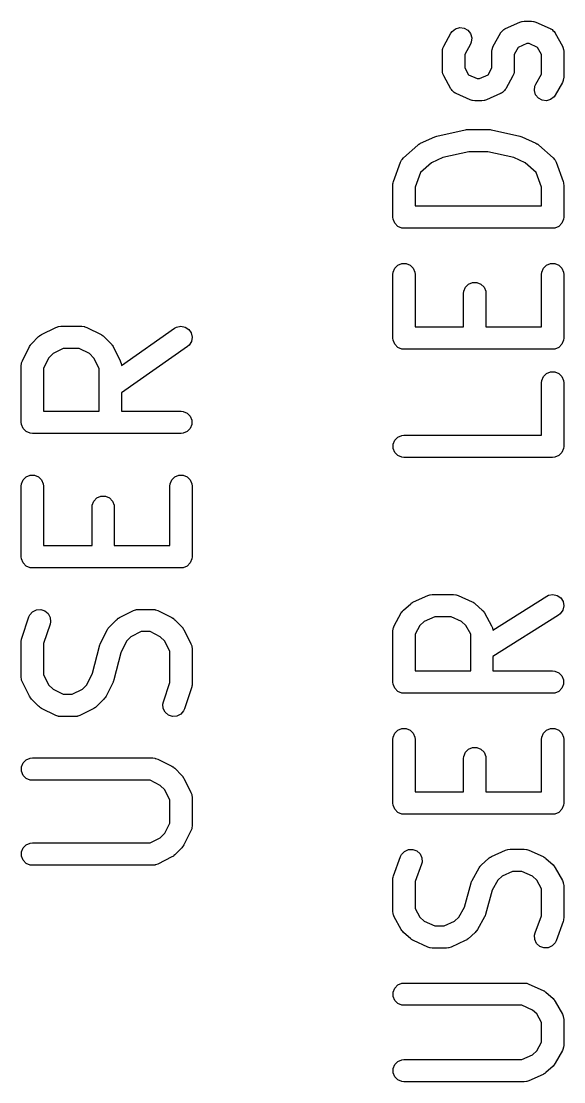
# Model space of a CAD drawing. Header units: inches. Extents: x 0 to 5.35, y 0.16 to 3.26.
# Drawn here: x 5.204 to 5.3477, y 0.9834 to 1.2644 of the extents above; entities that cross this region are included whole.
import ezdxf

# ---------------------------------------------------------------- set-up
doc = ezdxf.new("R2010")
doc.units = ezdxf.units.IN
doc.header["$MEASUREMENT"] = 0
doc.layers.add('BLACK', color=250, linetype='CONTINUOUS')

msp = doc.modelspace()

# ---------------------------------------------------------------- linework, layer by layer
at = {"layer": 'BLACK', "linetype": 'CONTINUOUS'}
for p, q in [((5.33601, 1.26412), (5.33656, 1.26431)), ((5.33656, 1.26431), (5.3366, 1.26431)), ((5.3366, 1.26431), (5.33664, 1.26432)), ((5.33664, 1.26432), (5.33722, 1.26438)), ((5.33722, 1.26438), (5.33909, 1.26438)), ((5.33909, 1.26438), (5.33967, 1.26432)), ((5.33967, 1.26432), (5.33971, 1.26431)), ((5.33971, 1.26431), (5.33976, 1.26431)), ((5.33976, 1.26431), (5.3403, 1.26412)), ((5.31776, 1.26118), (5.31809, 1.26165)), ((5.31809, 1.26165), (5.319, 1.26237)), ((5.319, 1.26237), (5.3201, 1.26268)), ((5.3201, 1.26268), (5.32125, 1.26255)), ((5.32125, 1.26255), (5.32226, 1.26199)), ((5.32226, 1.26199), (5.32297, 1.26109)), ((5.33102, 1.26136), (5.33122, 1.26165)), ((5.33122, 1.26165), (5.3315, 1.26188)), ((5.3315, 1.26188), (5.33175, 1.26215)), ((5.33175, 1.26215), (5.33206, 1.26232)), ((5.33206, 1.26232), (5.33212, 1.26237)), ((5.33212, 1.26237), (5.33216, 1.26238)), ((5.33216, 1.26238), (5.33226, 1.26243)), ((5.33226, 1.26243), (5.33601, 1.26412)), ((5.3403, 1.26412), (5.34405, 1.26243)), ((5.34405, 1.26243), (5.34415, 1.26238)), ((5.34415, 1.26238), (5.34419, 1.26237)), ((5.34419, 1.26237), (5.34425, 1.26232)), ((5.34425, 1.26232), (5.34456, 1.26215)), ((5.34456, 1.26215), (5.34481, 1.26188)), ((5.34481, 1.26188), (5.34509, 1.26165)), ((5.34509, 1.26165), (5.3453, 1.26136)), ((5.31589, 1.2578), (5.31776, 1.26118)), ((5.32316, 1.25884), (5.32293, 1.25831)), ((5.32297, 1.26109), (5.32329, 1.25998)), ((5.32329, 1.25998), (5.32316, 1.25884)), ((5.32901, 1.2578), (5.33089, 1.26118)), ((5.33089, 1.26118), (5.33095, 1.26126)), ((5.33095, 1.26126), (5.33097, 1.26131)), ((5.33097, 1.26131), (5.33102, 1.26136)), ((5.3453, 1.26136), (5.34535, 1.26131)), ((5.34535, 1.26131), (5.34536, 1.26126)), ((5.34536, 1.26126), (5.34542, 1.26118)), ((5.34542, 1.26118), (5.3473, 1.2578)), ((5.31552, 1.25637), (5.31557, 1.25694)), ((5.31552, 1.2513), (5.31552, 1.25637)), ((5.31557, 1.25694), (5.31564, 1.2571)), ((5.31564, 1.2571), (5.31566, 1.25727)), ((5.31566, 1.25727), (5.31589, 1.2578)), ((5.32293, 1.25831), (5.32142, 1.2556)), ((5.32864, 1.25637), (5.3287, 1.25694)), ((5.32864, 1.25207), (5.32864, 1.25637)), ((5.3287, 1.25694), (5.32876, 1.2571)), ((5.32876, 1.2571), (5.32878, 1.25727)), ((5.32878, 1.25727), (5.32901, 1.2578)), ((5.33557, 1.25745), (5.33455, 1.2556)), ((5.33785, 1.25848), (5.33557, 1.25745)), ((5.33846, 1.25848), (5.33785, 1.25848)), ((5.34074, 1.25745), (5.33846, 1.25848)), ((5.34176, 1.2556), (5.34074, 1.25745)), ((5.3473, 1.2578), (5.34753, 1.25727)), ((5.34753, 1.25727), (5.34755, 1.2571)), ((5.34755, 1.2571), (5.34761, 1.25694)), ((5.34761, 1.25694), (5.34767, 1.25637)), ((5.34767, 1.25637), (5.34767, 1.24962)), ((5.32142, 1.2556), (5.32142, 1.25207)), ((5.33455, 1.2556), (5.33455, 1.2513)), ((5.34176, 1.25038), (5.34176, 1.2556)), ((5.31557, 1.25073), (5.31552, 1.2513)), ((5.31564, 1.25057), (5.31557, 1.25073)), ((5.31566, 1.2504), (5.31564, 1.25057)), ((5.31589, 1.24987), (5.31566, 1.2504)), ((5.32142, 1.25207), (5.32245, 1.25022)), ((5.32245, 1.25022), (5.32473, 1.2492)), ((5.32534, 1.2492), (5.32761, 1.25022)), ((5.32761, 1.25022), (5.32864, 1.25207)), ((5.33441, 1.2504), (5.33418, 1.24987)), ((5.33442, 1.25057), (5.33441, 1.2504)), ((5.33449, 1.25073), (5.33442, 1.25057)), ((5.33455, 1.2513), (5.33449, 1.25073)), ((5.34026, 1.24768), (5.34176, 1.25038)), ((5.31776, 1.2465), (5.31589, 1.24987)), ((5.32473, 1.2492), (5.32534, 1.2492)), ((5.33418, 1.24987), (5.3323, 1.2465)), ((5.34003, 1.24715), (5.34026, 1.24768)), ((5.3473, 1.24818), (5.34542, 1.24481)), ((5.34753, 1.24871), (5.3473, 1.24818)), ((5.34755, 1.24888), (5.34753, 1.24871)), ((5.34761, 1.24904), (5.34755, 1.24888)), ((5.34767, 1.24962), (5.34761, 1.24904)), ((5.31783, 1.24641), (5.31776, 1.2465)), ((5.31784, 1.24636), (5.31783, 1.24641)), ((5.31789, 1.24631), (5.31784, 1.24636)), ((5.31809, 1.24602), (5.31789, 1.24631)), ((5.31838, 1.24579), (5.31809, 1.24602)), ((5.31863, 1.24553), (5.31838, 1.24579)), ((5.31894, 1.24535), (5.31863, 1.24553)), ((5.319, 1.2453), (5.31894, 1.24535)), ((5.31904, 1.24529), (5.319, 1.2453)), ((5.31913, 1.24524), (5.31904, 1.24529)), ((5.32288, 1.24355), (5.31913, 1.24524)), ((5.33093, 1.24524), (5.32718, 1.24355)), ((5.33102, 1.24529), (5.33093, 1.24524)), ((5.33107, 1.2453), (5.33102, 1.24529)), ((5.33113, 1.24535), (5.33107, 1.2453)), ((5.33143, 1.24553), (5.33113, 1.24535)), ((5.33168, 1.24579), (5.33143, 1.24553)), ((5.33197, 1.24602), (5.33168, 1.24579)), ((5.33217, 1.24631), (5.33197, 1.24602)), ((5.33222, 1.24636), (5.33217, 1.24631)), ((5.33224, 1.24641), (5.33222, 1.24636)), ((5.3323, 1.2465), (5.33224, 1.24641)), ((5.3399, 1.246), (5.34003, 1.24715)), ((5.34022, 1.24489), (5.3399, 1.246)), ((5.34093, 1.24399), (5.34022, 1.24489)), ((5.34542, 1.24481), (5.34509, 1.24433)), ((5.32343, 1.24337), (5.32288, 1.24355)), ((5.32348, 1.24336), (5.32343, 1.24337)), ((5.32352, 1.24335), (5.32348, 1.24336)), ((5.32409, 1.24329), (5.32352, 1.24335)), ((5.32597, 1.24329), (5.32409, 1.24329)), ((5.32655, 1.24335), (5.32597, 1.24329)), ((5.32659, 1.24336), (5.32655, 1.24335)), ((5.32663, 1.24337), (5.32659, 1.24336)), ((5.32718, 1.24355), (5.32663, 1.24337)), ((5.34194, 1.24343), (5.34093, 1.24399)), ((5.34308, 1.2433), (5.34194, 1.24343)), ((5.34419, 1.24362), (5.34308, 1.2433)), ((5.34509, 1.24433), (5.34419, 1.24362)), ((5.30976, 1.23206), (5.31351, 1.23375)), ((5.31351, 1.23375), (5.31352, 1.23375)), ((5.31352, 1.23376), (5.31379, 1.23384)), ((5.31352, 1.23375), (5.31352, 1.23376)), ((5.31379, 1.23384), (5.31406, 1.23393)), ((5.31406, 1.23393), (5.31407, 1.23394)), ((5.31406, 1.23393), (5.31406, 1.23393)), ((5.31407, 1.23394), (5.32157, 1.23563)), ((5.32157, 1.23563), (5.32162, 1.23563)), ((5.32162, 1.23563), (5.32164, 1.23564)), ((5.32164, 1.23564), (5.3219, 1.23567)), ((5.3219, 1.23567), (5.32215, 1.2357)), ((5.32215, 1.2357), (5.32217, 1.23569)), ((5.32217, 1.23569), (5.32222, 1.2357)), ((5.32222, 1.2357), (5.32784, 1.2357)), ((5.32784, 1.2357), (5.32789, 1.23569)), ((5.32789, 1.23569), (5.32792, 1.2357)), ((5.32792, 1.2357), (5.32817, 1.23567)), ((5.32817, 1.23567), (5.32842, 1.23564)), ((5.32842, 1.23564), (5.32844, 1.23563)), ((5.32844, 1.23563), (5.32849, 1.23563)), ((5.32849, 1.23563), (5.33599, 1.23394)), ((5.33599, 1.23394), (5.336, 1.23393)), ((5.336, 1.23393), (5.33601, 1.23393)), ((5.33601, 1.23393), (5.33627, 1.23384)), ((5.33627, 1.23384), (5.33654, 1.23376)), ((5.33654, 1.23376), (5.33655, 1.23375)), ((5.33655, 1.23375), (5.33656, 1.23375)), ((5.33656, 1.23375), (5.3403, 1.23206)), ((5.30525, 1.22819), (5.309, 1.23156)), ((5.309, 1.23156), (5.3092, 1.23172)), ((5.3092, 1.23172), (5.30926, 1.23177)), ((5.30926, 1.23177), (5.30936, 1.23184)), ((5.30936, 1.23184), (5.30946, 1.23191)), ((5.30946, 1.23191), (5.30953, 1.23193)), ((5.30953, 1.23193), (5.30976, 1.23206)), ((5.3403, 1.23206), (5.34053, 1.23193)), ((5.34053, 1.23193), (5.3406, 1.23191)), ((5.3406, 1.23191), (5.3407, 1.23184)), ((5.3407, 1.23184), (5.34081, 1.23177)), ((5.34081, 1.23177), (5.34086, 1.23172)), ((5.34086, 1.23172), (5.34107, 1.23156)), ((5.34107, 1.23156), (5.34482, 1.22819)), ((5.3048, 1.22764), (5.30486, 1.22776)), ((5.30486, 1.22776), (5.30525, 1.22819)), ((5.31566, 1.22824), (5.3126, 1.22687)), ((5.32255, 1.22979), (5.31566, 1.22824)), ((5.32752, 1.22979), (5.32255, 1.22979)), ((5.3344, 1.22824), (5.32752, 1.22979)), ((5.33746, 1.22687), (5.3344, 1.22824)), ((5.34482, 1.22819), (5.34521, 1.22776)), ((5.34521, 1.22776), (5.34527, 1.22764)), ((5.30258, 1.22196), (5.30445, 1.22702)), ((5.30445, 1.22702), (5.30471, 1.22754)), ((5.30471, 1.22754), (5.3048, 1.22764)), ((5.3126, 1.22687), (5.30974, 1.22429)), ((5.34033, 1.22429), (5.33746, 1.22687)), ((5.34527, 1.22764), (5.34536, 1.22754)), ((5.34536, 1.22754), (5.34561, 1.22702)), ((5.34561, 1.22702), (5.34749, 1.22196)), ((5.30974, 1.22429), (5.3083, 1.2204)), ((5.34176, 1.2204), (5.34033, 1.22429)), ((5.30239, 1.22093), (5.30243, 1.22133)), ((5.30239, 1.2125), (5.30239, 1.22093)), ((5.30243, 1.2214), (5.30245, 1.22145)), ((5.30243, 1.22133), (5.30243, 1.2214)), ((5.30245, 1.22151), (5.30248, 1.22157)), ((5.30245, 1.22145), (5.30245, 1.22151)), ((5.30248, 1.22157), (5.30258, 1.22196)), ((5.3083, 1.2204), (5.3083, 1.21545)), ((5.34176, 1.21545), (5.34176, 1.2204)), ((5.34749, 1.22196), (5.34759, 1.22157)), ((5.34759, 1.22157), (5.34761, 1.22151)), ((5.34761, 1.22151), (5.34762, 1.22145)), ((5.34762, 1.22145), (5.34763, 1.2214)), ((5.34763, 1.2214), (5.34763, 1.22133)), ((5.34763, 1.22133), (5.34767, 1.22093)), ((5.34767, 1.22093), (5.34767, 1.2125)), ((5.3083, 1.21545), (5.34176, 1.21545)), ((5.30245, 1.21192), (5.30239, 1.2125)), ((5.30289, 1.21086), (5.30245, 1.21192)), ((5.30371, 1.21004), (5.30289, 1.21086)), ((5.34717, 1.21086), (5.34636, 1.21004)), ((5.34761, 1.21192), (5.34717, 1.21086)), ((5.34767, 1.2125), (5.34761, 1.21192)), ((5.30477, 1.2096), (5.30371, 1.21004)), ((5.30535, 1.20954), (5.30477, 1.2096)), ((5.34472, 1.20954), (5.30535, 1.20954)), ((5.34529, 1.2096), (5.34472, 1.20954)), ((5.34636, 1.21004), (5.34529, 1.2096)), ((5.30289, 1.19895), (5.30371, 1.19977)), ((5.30371, 1.19977), (5.30477, 1.20021)), ((5.30477, 1.20021), (5.30592, 1.20021)), ((5.30592, 1.20021), (5.30699, 1.19977)), ((5.30699, 1.19977), (5.3078, 1.19895)), ((5.34226, 1.19895), (5.34308, 1.19977)), ((5.34308, 1.19977), (5.34414, 1.20021)), ((5.34414, 1.20021), (5.34529, 1.20021)), ((5.34529, 1.20021), (5.34636, 1.19977)), ((5.34636, 1.19977), (5.34717, 1.19895)), ((5.30239, 1.19731), (5.30245, 1.19789)), ((5.30239, 1.18044), (5.30239, 1.19731)), ((5.30245, 1.19789), (5.30289, 1.19895)), ((5.3078, 1.19895), (5.30824, 1.19789)), ((5.30824, 1.19789), (5.3083, 1.19731)), ((5.3083, 1.19731), (5.3083, 1.18339)), ((5.34176, 1.19731), (5.34182, 1.19789)), ((5.34176, 1.18339), (5.34176, 1.19731)), ((5.34182, 1.19789), (5.34226, 1.19895)), ((5.34717, 1.19895), (5.34761, 1.19789)), ((5.34761, 1.19789), (5.34767, 1.19731)), ((5.34767, 1.19731), (5.34767, 1.18044)), ((5.32164, 1.19389), (5.32245, 1.1947)), ((5.32245, 1.1947), (5.32352, 1.19515)), ((5.32352, 1.19515), (5.32467, 1.19515)), ((5.32467, 1.19515), (5.32574, 1.1947)), ((5.32574, 1.1947), (5.32655, 1.19389)), ((5.32114, 1.19225), (5.3212, 1.19283)), ((5.32114, 1.18339), (5.32114, 1.19225)), ((5.3212, 1.19283), (5.32164, 1.19389)), ((5.32655, 1.19389), (5.32699, 1.19283)), ((5.32699, 1.19283), (5.32705, 1.19225)), ((5.32705, 1.19225), (5.32705, 1.18339)), ((5.20935, 1.18139), (5.2131, 1.18327)), ((5.2131, 1.18327), (5.21364, 1.18347)), ((5.21364, 1.18347), (5.21375, 1.18348)), ((5.21375, 1.18348), (5.21385, 1.18352)), ((5.21385, 1.18352), (5.21442, 1.18358)), ((5.21442, 1.18358), (5.22005, 1.18358)), ((5.22005, 1.18358), (5.22062, 1.18352)), ((5.22062, 1.18352), (5.22072, 1.18348)), ((5.22072, 1.18348), (5.22083, 1.18347)), ((5.22083, 1.18347), (5.22137, 1.18327)), ((5.22137, 1.18327), (5.22512, 1.18139)), ((5.23049, 1.17317), (5.2446, 1.18305)), ((5.2446, 1.18305), (5.2451, 1.18333)), ((5.2451, 1.18333), (5.24623, 1.18358)), ((5.24623, 1.18358), (5.24736, 1.18338)), ((5.24736, 1.18338), (5.24833, 1.18276)), ((5.24833, 1.18276), (5.24899, 1.18182)), ((5.3083, 1.18339), (5.32114, 1.18339)), ((5.32705, 1.18339), (5.34176, 1.18339)), ((5.20671, 1.17896), (5.20858, 1.18084)), ((5.20858, 1.18084), (5.20881, 1.18103)), ((5.20881, 1.18103), (5.20886, 1.18108)), ((5.20886, 1.18108), (5.20895, 1.18114)), ((5.20895, 1.18114), (5.20903, 1.18121)), ((5.20903, 1.18121), (5.2091, 1.18124)), ((5.2091, 1.18124), (5.20935, 1.18139)), ((5.22512, 1.18139), (5.22536, 1.18124)), ((5.22536, 1.18124), (5.22544, 1.18121)), ((5.22544, 1.18121), (5.22552, 1.18114)), ((5.22552, 1.18114), (5.22561, 1.18108)), ((5.22561, 1.18108), (5.22566, 1.18103)), ((5.22566, 1.18103), (5.22588, 1.18084)), ((5.22588, 1.18084), (5.22776, 1.17896)), ((5.24899, 1.18182), (5.24924, 1.18069)), ((5.24924, 1.18069), (5.24904, 1.17956)), ((5.30245, 1.17986), (5.30239, 1.18044)), ((5.34767, 1.18044), (5.34761, 1.17986)), ((5.20428, 1.17445), (5.20616, 1.1782)), ((5.20616, 1.1782), (5.20631, 1.17845)), ((5.20631, 1.17845), (5.20634, 1.17852)), ((5.20634, 1.17852), (5.20641, 1.1786)), ((5.20641, 1.1786), (5.20646, 1.17869)), ((5.20646, 1.17869), (5.20652, 1.17874)), ((5.20652, 1.17874), (5.20671, 1.17896)), ((5.21512, 1.17767), (5.21242, 1.17632)), ((5.21935, 1.17767), (5.21512, 1.17767)), ((5.22205, 1.17632), (5.21935, 1.17767)), ((5.22776, 1.17896), (5.22794, 1.17874)), ((5.22794, 1.17874), (5.228, 1.17869)), ((5.228, 1.17869), (5.22806, 1.1786)), ((5.22806, 1.1786), (5.22812, 1.17852)), ((5.22812, 1.17852), (5.22815, 1.17845)), ((5.22815, 1.17845), (5.22831, 1.1782)), ((5.22831, 1.1782), (5.23019, 1.17445)), ((5.24799, 1.17821), (5.2305, 1.16597)), ((5.24842, 1.17858), (5.24799, 1.17821)), ((5.24904, 1.17956), (5.24842, 1.17858)), ((5.30289, 1.1788), (5.30245, 1.17986)), ((5.30371, 1.17798), (5.30289, 1.1788)), ((5.30477, 1.17754), (5.30371, 1.17798)), ((5.30535, 1.17749), (5.30477, 1.17754)), ((5.34472, 1.17749), (5.30535, 1.17749)), ((5.34529, 1.17754), (5.34472, 1.17749)), ((5.34636, 1.17798), (5.34529, 1.17754)), ((5.34717, 1.1788), (5.34636, 1.17798)), ((5.34761, 1.17986), (5.34717, 1.1788)), ((5.20407, 1.17391), (5.20428, 1.17445)), ((5.21122, 1.17513), (5.20987, 1.17243)), ((5.21242, 1.17632), (5.21122, 1.17513)), ((5.22324, 1.17513), (5.22205, 1.17632)), ((5.22459, 1.17243), (5.22324, 1.17513)), ((5.23019, 1.17445), (5.23039, 1.17391)), ((5.20397, 1.17313), (5.20403, 1.1737)), ((5.20397, 1.15813), (5.20397, 1.17313)), ((5.20403, 1.1737), (5.20407, 1.1738)), ((5.20407, 1.1738), (5.20407, 1.17391)), ((5.20987, 1.17243), (5.20987, 1.16108)), ((5.22459, 1.16108), (5.22459, 1.17243)), ((5.23039, 1.17391), (5.2304, 1.1738)), ((5.2304, 1.1738), (5.23044, 1.1737)), ((5.23044, 1.1737), (5.23049, 1.17317)), ((5.34308, 1.17108), (5.34414, 1.17152)), ((5.34414, 1.17152), (5.34529, 1.17152)), ((5.34529, 1.17152), (5.34636, 1.17108)), ((5.34176, 1.16863), (5.34182, 1.1692)), ((5.34182, 1.1692), (5.34226, 1.17027)), ((5.34226, 1.17027), (5.34308, 1.17108)), ((5.34636, 1.17108), (5.34717, 1.17027)), ((5.34717, 1.17027), (5.34761, 1.1692)), ((5.34761, 1.1692), (5.34767, 1.16863)), ((5.2305, 1.16597), (5.2305, 1.16108)), ((5.34176, 1.15471), (5.34176, 1.16863)), ((5.34767, 1.16863), (5.34767, 1.15175)), ((5.20987, 1.16108), (5.22459, 1.16108)), ((5.2305, 1.16108), (5.24629, 1.16108)), ((5.24629, 1.16108), (5.24687, 1.16103)), ((5.24687, 1.16103), (5.24793, 1.16058)), ((5.24793, 1.16058), (5.24875, 1.15977)), ((5.20403, 1.15755), (5.20397, 1.15813)), ((5.20447, 1.15649), (5.20403, 1.15755)), ((5.24875, 1.15977), (5.24919, 1.15871)), ((5.24919, 1.15755), (5.24875, 1.15649)), ((5.24919, 1.15871), (5.24919, 1.15755)), ((5.20528, 1.15567), (5.20447, 1.15649)), ((5.20635, 1.15523), (5.20528, 1.15567)), ((5.20692, 1.15518), (5.20635, 1.15523)), ((5.24629, 1.15518), (5.20692, 1.15518)), ((5.24687, 1.15523), (5.24629, 1.15518)), ((5.24793, 1.15567), (5.24687, 1.15523)), ((5.24875, 1.15649), (5.24793, 1.15567)), ((5.30371, 1.15421), (5.30477, 1.15465)), ((5.30477, 1.15465), (5.30535, 1.15471)), ((5.30535, 1.15471), (5.34176, 1.15471)), ((5.30245, 1.15233), (5.30289, 1.1534)), ((5.30245, 1.15118), (5.30245, 1.15233)), ((5.30289, 1.1534), (5.30371, 1.15421)), ((5.30289, 1.15011), (5.30245, 1.15118)), ((5.30371, 1.1493), (5.30289, 1.15011)), ((5.30477, 1.14886), (5.30371, 1.1493)), ((5.34636, 1.1493), (5.34529, 1.14886)), ((5.34717, 1.15011), (5.34636, 1.1493)), ((5.34761, 1.15118), (5.34717, 1.15011)), ((5.34767, 1.15175), (5.34761, 1.15118)), ((5.30535, 1.1488), (5.30477, 1.14886)), ((5.34472, 1.1488), (5.30535, 1.1488)), ((5.34529, 1.14886), (5.34472, 1.1488)), ((5.20447, 1.1429), (5.20528, 1.14371)), ((5.20528, 1.14371), (5.20635, 1.14415)), ((5.20635, 1.14415), (5.2075, 1.14415)), ((5.2075, 1.14415), (5.20856, 1.14371)), ((5.20856, 1.14371), (5.20938, 1.1429)), ((5.24384, 1.1429), (5.24465, 1.14371)), ((5.24465, 1.14371), (5.24572, 1.14415)), ((5.24572, 1.14415), (5.24687, 1.14415)), ((5.24687, 1.14415), (5.24793, 1.14371)), ((5.24793, 1.14371), (5.24875, 1.1429)), ((5.20397, 1.14126), (5.20403, 1.14183)), ((5.20397, 1.12251), (5.20397, 1.14126)), ((5.20403, 1.14183), (5.20447, 1.1429)), ((5.20938, 1.1429), (5.20982, 1.14183)), ((5.20982, 1.14183), (5.20987, 1.14126)), ((5.20987, 1.14126), (5.20987, 1.12546)), ((5.24334, 1.14126), (5.2434, 1.14183)), ((5.24334, 1.12546), (5.24334, 1.14126)), ((5.2434, 1.14183), (5.24384, 1.1429)), ((5.24875, 1.1429), (5.24919, 1.14183)), ((5.24919, 1.14183), (5.24924, 1.14126)), ((5.24924, 1.14126), (5.24924, 1.12251)), ((5.22321, 1.13727), (5.22403, 1.13809)), ((5.22403, 1.13809), (5.22509, 1.13853)), ((5.22509, 1.13853), (5.22625, 1.13853)), ((5.22625, 1.13853), (5.22731, 1.13809)), ((5.22731, 1.13809), (5.22812, 1.13727)), ((5.22272, 1.13563), (5.22277, 1.13621)), ((5.22272, 1.12546), (5.22272, 1.13563)), ((5.22277, 1.13621), (5.22321, 1.13727)), ((5.22812, 1.13727), (5.22857, 1.13621)), ((5.22857, 1.13621), (5.22862, 1.13563)), ((5.22862, 1.13563), (5.22862, 1.12546)), ((5.20987, 1.12546), (5.22272, 1.12546)), ((5.22862, 1.12546), (5.24334, 1.12546)), ((5.20403, 1.12193), (5.20397, 1.12251)), ((5.20447, 1.12087), (5.20403, 1.12193)), ((5.24919, 1.12193), (5.24875, 1.12087)), ((5.24924, 1.12251), (5.24919, 1.12193)), ((5.20528, 1.12005), (5.20447, 1.12087)), ((5.20635, 1.11961), (5.20528, 1.12005)), ((5.20692, 1.11956), (5.20635, 1.11961)), ((5.24629, 1.11956), (5.20692, 1.11956)), ((5.24687, 1.11961), (5.24629, 1.11956)), ((5.24793, 1.12005), (5.24687, 1.11961)), ((5.24875, 1.12087), (5.24793, 1.12005)), ((5.31227, 1.11247), (5.31285, 1.11253)), ((5.31285, 1.11253), (5.31847, 1.11253)), ((5.31847, 1.11253), (5.31905, 1.11247)), ((5.34366, 1.11233), (5.3448, 1.11252)), ((5.3448, 1.11252), (5.34592, 1.11227)), ((5.30525, 1.10839), (5.30712, 1.11008)), ((5.30712, 1.11008), (5.30733, 1.11023)), ((5.30733, 1.11023), (5.30738, 1.11029)), ((5.30738, 1.11029), (5.30749, 1.11035)), ((5.30749, 1.11035), (5.30759, 1.11042)), ((5.30759, 1.11042), (5.30766, 1.11045)), ((5.30766, 1.11045), (5.30789, 1.11058)), ((5.30789, 1.11058), (5.31163, 1.11227)), ((5.31163, 1.11227), (5.31218, 1.11245)), ((5.31218, 1.11245), (5.31223, 1.11245)), ((5.31223, 1.11245), (5.31227, 1.11247)), ((5.31905, 1.11247), (5.31909, 1.11245)), ((5.31909, 1.11245), (5.31913, 1.11245)), ((5.31913, 1.11245), (5.31968, 1.11227)), ((5.31968, 1.11227), (5.32343, 1.11058)), ((5.32343, 1.11058), (5.32366, 1.11045)), ((5.32366, 1.11045), (5.32373, 1.11042)), ((5.32373, 1.11042), (5.32383, 1.11035)), ((5.32383, 1.11035), (5.32393, 1.11029)), ((5.32393, 1.11029), (5.32399, 1.11023)), ((5.32399, 1.11023), (5.3242, 1.11008)), ((5.3242, 1.11008), (5.32607, 1.10839)), ((5.3289, 1.10309), (5.34314, 1.11207)), ((5.34314, 1.11207), (5.34366, 1.11233)), ((5.34592, 1.11227), (5.34686, 1.1116)), ((5.34686, 1.1116), (5.34747, 1.11063)), ((5.34747, 1.11063), (5.34767, 1.10949)), ((5.206, 1.10657), (5.20623, 1.1071)), ((5.20623, 1.1071), (5.20699, 1.10797)), ((5.20699, 1.10797), (5.20802, 1.10848)), ((5.20802, 1.10848), (5.20917, 1.10857)), ((5.20917, 1.10857), (5.21026, 1.1082)), ((5.21026, 1.1082), (5.21113, 1.10745)), ((5.21113, 1.10745), (5.21164, 1.10642)), ((5.22997, 1.1064), (5.23372, 1.10828)), ((5.23372, 1.10828), (5.23426, 1.10848)), ((5.23426, 1.10848), (5.23437, 1.10849)), ((5.23437, 1.10849), (5.23447, 1.10853)), ((5.23447, 1.10853), (5.23504, 1.10859)), ((5.23504, 1.10859), (5.23879, 1.10859)), ((5.23879, 1.10859), (5.23937, 1.10853)), ((5.23937, 1.10853), (5.23947, 1.10849)), ((5.23947, 1.10849), (5.23957, 1.10848)), ((5.23957, 1.10848), (5.24011, 1.10828)), ((5.24011, 1.10828), (5.24386, 1.1064)), ((5.30277, 1.10426), (5.30464, 1.10763)), ((5.30464, 1.10763), (5.30482, 1.1079)), ((5.30482, 1.1079), (5.30486, 1.10797)), ((5.30486, 1.10797), (5.30492, 1.10803)), ((5.30492, 1.10803), (5.30497, 1.10811)), ((5.30497, 1.10811), (5.30503, 1.10816)), ((5.30503, 1.10816), (5.30525, 1.10839)), ((5.32607, 1.10839), (5.32629, 1.10816)), ((5.32629, 1.10816), (5.32635, 1.10811)), ((5.32635, 1.10811), (5.3264, 1.10803)), ((5.3264, 1.10803), (5.32646, 1.10797)), ((5.32646, 1.10797), (5.32649, 1.1079)), ((5.32649, 1.1079), (5.32668, 1.10763)), ((5.32668, 1.10763), (5.32855, 1.10426)), ((5.34629, 1.10707), (5.32892, 1.09613)), ((5.34675, 1.10743), (5.34629, 1.10707)), ((5.34741, 1.10837), (5.34675, 1.10743)), ((5.34767, 1.10949), (5.34741, 1.10837)), ((5.20412, 1.10095), (5.206, 1.10657)), ((5.2116, 1.1047), (5.20987, 1.09953)), ((5.21173, 1.10527), (5.2116, 1.1047)), ((5.21164, 1.10642), (5.21173, 1.10527)), ((5.22733, 1.10397), (5.22921, 1.10585)), ((5.22921, 1.10585), (5.22943, 1.10603)), ((5.22943, 1.10603), (5.22948, 1.10609)), ((5.22948, 1.10609), (5.22957, 1.10615)), ((5.22957, 1.10615), (5.22965, 1.10622)), ((5.22965, 1.10622), (5.22973, 1.10625)), ((5.22973, 1.10625), (5.22997, 1.1064)), ((5.24386, 1.1064), (5.24411, 1.10625)), ((5.24411, 1.10625), (5.24418, 1.10622)), ((5.24418, 1.10622), (5.24426, 1.10615)), ((5.24426, 1.10615), (5.24435, 1.10609)), ((5.24435, 1.10609), (5.2444, 1.10603)), ((5.2444, 1.10603), (5.24463, 1.10585)), ((5.24463, 1.10585), (5.24651, 1.10397)), ((5.30254, 1.10373), (5.30277, 1.10426)), ((5.30956, 1.10433), (5.3083, 1.10206)), ((5.31073, 1.10538), (5.30956, 1.10433)), ((5.31348, 1.10662), (5.31073, 1.10538)), ((5.31784, 1.10662), (5.31348, 1.10662)), ((5.32059, 1.10538), (5.31784, 1.10662)), ((5.32175, 1.10433), (5.32059, 1.10538)), ((5.32302, 1.10206), (5.32175, 1.10433)), ((5.32855, 1.10426), (5.32878, 1.10373)), ((5.2249, 1.09946), (5.22678, 1.10321)), ((5.22678, 1.10321), (5.22693, 1.10345)), ((5.22693, 1.10345), (5.22696, 1.10353)), ((5.22696, 1.10353), (5.22703, 1.10361)), ((5.22703, 1.10361), (5.22709, 1.1037)), ((5.22709, 1.1037), (5.22715, 1.10375)), ((5.22715, 1.10375), (5.22733, 1.10397)), ((5.23304, 1.10133), (5.23185, 1.10014)), ((5.23574, 1.10268), (5.23304, 1.10133)), ((5.2381, 1.10268), (5.23574, 1.10268)), ((5.24079, 1.10133), (5.2381, 1.10268)), ((5.24199, 1.10014), (5.24079, 1.10133)), ((5.24651, 1.10397), (5.24669, 1.10375)), ((5.24669, 1.10375), (5.24675, 1.1037)), ((5.24675, 1.1037), (5.24681, 1.10361)), ((5.24681, 1.10361), (5.24687, 1.10353)), ((5.24687, 1.10353), (5.2469, 1.10345)), ((5.2469, 1.10345), (5.24706, 1.10321)), ((5.24706, 1.10321), (5.24893, 1.09946)), ((5.30239, 1.10282), (5.30245, 1.1034)), ((5.30239, 1.08933), (5.30239, 1.10282)), ((5.30245, 1.1034), (5.30252, 1.10356)), ((5.30252, 1.10356), (5.30254, 1.10373)), ((5.3083, 1.10206), (5.3083, 1.09228)), ((5.32302, 1.09228), (5.32302, 1.10206)), ((5.32878, 1.10373), (5.3288, 1.10356)), ((5.3288, 1.10356), (5.32887, 1.1034)), ((5.32887, 1.1034), (5.3289, 1.10309)), ((5.20397, 1.10001), (5.204, 1.1003)), ((5.20397, 1.09064), (5.20397, 1.10001)), ((5.20399, 1.10038), (5.20402, 1.10048)), ((5.204, 1.1003), (5.20399, 1.10038)), ((5.20402, 1.10048), (5.20403, 1.10059)), ((5.20403, 1.10059), (5.20406, 1.10066)), ((5.20406, 1.10066), (5.20412, 1.10095)), ((5.20987, 1.09953), (5.20987, 1.09133)), ((5.22288, 1.09167), (5.22468, 1.09885)), ((5.22468, 1.09885), (5.22469, 1.0989)), ((5.22469, 1.0989), (5.2247, 1.09892)), ((5.2247, 1.09892), (5.22479, 1.09916)), ((5.22479, 1.09916), (5.22487, 1.0994)), ((5.22487, 1.0994), (5.22489, 1.09941)), ((5.22489, 1.09941), (5.2249, 1.09946)), ((5.23185, 1.10014), (5.23033, 1.09711)), ((5.24334, 1.09744), (5.24199, 1.10014)), ((5.24893, 1.09946), (5.24914, 1.09892)), ((5.24914, 1.09892), (5.24915, 1.09881)), ((5.24915, 1.09881), (5.24919, 1.09871)), ((5.24919, 1.09871), (5.24924, 1.09814)), ((5.23033, 1.09711), (5.22853, 1.08992)), ((5.24334, 1.08924), (5.24334, 1.09744)), ((5.24924, 1.09814), (5.24924, 1.08876)), ((5.32892, 1.09613), (5.32892, 1.09228)), ((5.20403, 1.09006), (5.20397, 1.09064)), ((5.20407, 1.08996), (5.20403, 1.09006)), ((5.20987, 1.09133), (5.21122, 1.08864)), ((5.22137, 1.08864), (5.22288, 1.09167)), ((5.3083, 1.09228), (5.32302, 1.09228)), ((5.32892, 1.09228), (5.34472, 1.09228)), ((5.34472, 1.09228), (5.34529, 1.09222)), ((5.34529, 1.09222), (5.34636, 1.09178)), ((5.34636, 1.09178), (5.34717, 1.09097)), ((5.34717, 1.09097), (5.34761, 1.0899)), ((5.20407, 1.08986), (5.20407, 1.08996)), ((5.20428, 1.08932), (5.20407, 1.08986)), ((5.20616, 1.08557), (5.20428, 1.08932)), ((5.21122, 1.08864), (5.21242, 1.08744)), ((5.21242, 1.08744), (5.21512, 1.08609)), ((5.21747, 1.08609), (5.22017, 1.08744)), ((5.22017, 1.08744), (5.22137, 1.08864)), ((5.22831, 1.08932), (5.22644, 1.08557)), ((5.22833, 1.08936), (5.22831, 1.08932)), ((5.22834, 1.08938), (5.22833, 1.08936)), ((5.22843, 1.08962), (5.22834, 1.08938)), ((5.22852, 1.08986), (5.22843, 1.08962)), ((5.22853, 1.08992), (5.22852, 1.08988)), ((5.22852, 1.08988), (5.22852, 1.08986)), ((5.24162, 1.08407), (5.24334, 1.08924)), ((5.24909, 1.08783), (5.24722, 1.0822)), ((5.24916, 1.08811), (5.24909, 1.08783)), ((5.24919, 1.08819), (5.24916, 1.08811)), ((5.2492, 1.08829), (5.24919, 1.08819)), ((5.24922, 1.08839), (5.2492, 1.08829)), ((5.24924, 1.08876), (5.24922, 1.08847)), ((5.24922, 1.08847), (5.24922, 1.08839)), ((5.30245, 1.08875), (5.30239, 1.08933)), ((5.30289, 1.08768), (5.30245, 1.08875)), ((5.30371, 1.08687), (5.30289, 1.08768)), ((5.34717, 1.08768), (5.34636, 1.08687)), ((5.34761, 1.08875), (5.34717, 1.08768)), ((5.34761, 1.0899), (5.34761, 1.08875)), ((5.20631, 1.08532), (5.20616, 1.08557)), ((5.20634, 1.08525), (5.20631, 1.08532)), ((5.20641, 1.08517), (5.20634, 1.08525)), ((5.20646, 1.08508), (5.20641, 1.08517)), ((5.20652, 1.08503), (5.20646, 1.08508)), ((5.20671, 1.0848), (5.20652, 1.08503)), ((5.20858, 1.08293), (5.20671, 1.0848)), ((5.21512, 1.08609), (5.21747, 1.08609)), ((5.22588, 1.0848), (5.22401, 1.08293)), ((5.22607, 1.08503), (5.22588, 1.0848)), ((5.22613, 1.08508), (5.22607, 1.08503)), ((5.22618, 1.08517), (5.22613, 1.08508)), ((5.22625, 1.08525), (5.22618, 1.08517)), ((5.22628, 1.08532), (5.22625, 1.08525)), ((5.22644, 1.08557), (5.22628, 1.08532)), ((5.30477, 1.08643), (5.30371, 1.08687)), ((5.30535, 1.08637), (5.30477, 1.08643)), ((5.34472, 1.08637), (5.30535, 1.08637)), ((5.34529, 1.08643), (5.34472, 1.08637)), ((5.34636, 1.08687), (5.34529, 1.08643)), ((5.20881, 1.08274), (5.20858, 1.08293)), ((5.20886, 1.08268), (5.20881, 1.08274)), ((5.20895, 1.08262), (5.20886, 1.08268)), ((5.20903, 1.08256), (5.20895, 1.08262)), ((5.2091, 1.08253), (5.20903, 1.08256)), ((5.20935, 1.08237), (5.2091, 1.08253)), ((5.2131, 1.0805), (5.20935, 1.08237)), ((5.22324, 1.08237), (5.21949, 1.0805)), ((5.22349, 1.08253), (5.22324, 1.08237)), ((5.22356, 1.08256), (5.22349, 1.08253)), ((5.22364, 1.08262), (5.22356, 1.08256)), ((5.22373, 1.08268), (5.22364, 1.08262)), ((5.22378, 1.08274), (5.22373, 1.08268)), ((5.22401, 1.08293), (5.22378, 1.08274)), ((5.24149, 1.08351), (5.24162, 1.08407)), ((5.24157, 1.08236), (5.24149, 1.08351)), ((5.24208, 1.08133), (5.24157, 1.08236)), ((5.24698, 1.08168), (5.24623, 1.08081)), ((5.24722, 1.0822), (5.24698, 1.08168)), ((5.21364, 1.08029), (5.2131, 1.0805)), ((5.21375, 1.08028), (5.21364, 1.08029)), ((5.21385, 1.08024), (5.21375, 1.08028)), ((5.21442, 1.08019), (5.21385, 1.08024)), ((5.21817, 1.08019), (5.21442, 1.08019)), ((5.21875, 1.08024), (5.21817, 1.08019)), ((5.21884, 1.08028), (5.21875, 1.08024)), ((5.21895, 1.08029), (5.21884, 1.08028)), ((5.21949, 1.0805), (5.21895, 1.08029)), ((5.24296, 1.08057), (5.24208, 1.08133)), ((5.24405, 1.08021), (5.24296, 1.08057)), ((5.2452, 1.08029), (5.24405, 1.08021)), ((5.24623, 1.08081), (5.2452, 1.08029)), ((5.30289, 1.07578), (5.30371, 1.07659)), ((5.30371, 1.07659), (5.30477, 1.07704)), ((5.30477, 1.07704), (5.30592, 1.07704)), ((5.30592, 1.07704), (5.30699, 1.07659)), ((5.30699, 1.07659), (5.3078, 1.07578)), ((5.34226, 1.07578), (5.34308, 1.07659)), ((5.34308, 1.07659), (5.34414, 1.07704)), ((5.34414, 1.07704), (5.34529, 1.07704)), ((5.34529, 1.07704), (5.34636, 1.07659)), ((5.34636, 1.07659), (5.34717, 1.07578)), ((5.30239, 1.07414), (5.30245, 1.07472)), ((5.30239, 1.05727), (5.30239, 1.07414)), ((5.30245, 1.07472), (5.30289, 1.07578)), ((5.3078, 1.07578), (5.30824, 1.07472)), ((5.30824, 1.07472), (5.3083, 1.07414)), ((5.3083, 1.07414), (5.3083, 1.06022)), ((5.34176, 1.07414), (5.34182, 1.07472)), ((5.34176, 1.06022), (5.34176, 1.07414)), ((5.34182, 1.07472), (5.34226, 1.07578)), ((5.34717, 1.07578), (5.34761, 1.07472)), ((5.34761, 1.07472), (5.34767, 1.07414)), ((5.34767, 1.07414), (5.34767, 1.05727)), ((5.3212, 1.06965), (5.32164, 1.07072)), ((5.32164, 1.07072), (5.32245, 1.07153)), ((5.32245, 1.07153), (5.32352, 1.07197)), ((5.32352, 1.07197), (5.32467, 1.07197)), ((5.32467, 1.07197), (5.32574, 1.07153)), ((5.32574, 1.07153), (5.32655, 1.07072)), ((5.32655, 1.07072), (5.32699, 1.06965)), ((5.20403, 1.06684), (5.20447, 1.06791)), ((5.20447, 1.06791), (5.20528, 1.06872)), ((5.20528, 1.06872), (5.20635, 1.06916)), ((5.20635, 1.06916), (5.20692, 1.06922)), ((5.20692, 1.06922), (5.23879, 1.06922)), ((5.23879, 1.06922), (5.23937, 1.06916)), ((5.23937, 1.06916), (5.23947, 1.06912)), ((5.23947, 1.06912), (5.23957, 1.06911)), ((5.23957, 1.06911), (5.24011, 1.06891)), ((5.24011, 1.06891), (5.24386, 1.06703)), ((5.32114, 1.06908), (5.3212, 1.06965)), ((5.32114, 1.06022), (5.32114, 1.06908)), ((5.32699, 1.06965), (5.32705, 1.06908)), ((5.32705, 1.06908), (5.32705, 1.06022)), ((5.20403, 1.06569), (5.20403, 1.06684)), ((5.20447, 1.06462), (5.20403, 1.06569)), ((5.24386, 1.06703), (5.24411, 1.06688)), ((5.24411, 1.06688), (5.24418, 1.06685)), ((5.24418, 1.06685), (5.24426, 1.06678)), ((5.24426, 1.06678), (5.24435, 1.06672)), ((5.24435, 1.06672), (5.2444, 1.06666)), ((5.2444, 1.06666), (5.24463, 1.06648)), ((5.24463, 1.06648), (5.24651, 1.0646)), ((5.20528, 1.06381), (5.20447, 1.06462)), ((5.20635, 1.06337), (5.20528, 1.06381)), ((5.20692, 1.06331), (5.20635, 1.06337)), ((5.2381, 1.06331), (5.20692, 1.06331)), ((5.24079, 1.06196), (5.2381, 1.06331)), ((5.24199, 1.06077), (5.24079, 1.06196)), ((5.24651, 1.0646), (5.24669, 1.06438)), ((5.24669, 1.06438), (5.24675, 1.06433)), ((5.24675, 1.06433), (5.24681, 1.06424)), ((5.24681, 1.06424), (5.24687, 1.06416)), ((5.24687, 1.06416), (5.2469, 1.06408)), ((5.2469, 1.06408), (5.24706, 1.06384)), ((5.24706, 1.06384), (5.24893, 1.06009)), ((5.24334, 1.05807), (5.24199, 1.06077)), ((5.24893, 1.06009), (5.24914, 1.05955)), ((5.24914, 1.05955), (5.24915, 1.05944)), ((5.24915, 1.05944), (5.24919, 1.05934)), ((5.24919, 1.05934), (5.24924, 1.05877)), ((5.3083, 1.06022), (5.32114, 1.06022)), ((5.32705, 1.06022), (5.34176, 1.06022)), ((5.24334, 1.05196), (5.24334, 1.05807)), ((5.24924, 1.05877), (5.24924, 1.05127)), ((5.30245, 1.05669), (5.30239, 1.05727)), ((5.30289, 1.05563), (5.30245, 1.05669)), ((5.34761, 1.05669), (5.34717, 1.05563)), ((5.34767, 1.05727), (5.34761, 1.05669)), ((5.30371, 1.05481), (5.30289, 1.05563)), ((5.30477, 1.05437), (5.30371, 1.05481)), ((5.30535, 1.05431), (5.30477, 1.05437)), ((5.34472, 1.05431), (5.30535, 1.05431)), ((5.34529, 1.05437), (5.34472, 1.05431)), ((5.34636, 1.05481), (5.34529, 1.05437)), ((5.34717, 1.05563), (5.34636, 1.05481)), ((5.24199, 1.04927), (5.24334, 1.05196)), ((5.24924, 1.05127), (5.24919, 1.05069)), ((5.2381, 1.04672), (5.24079, 1.04807)), ((5.24079, 1.04807), (5.24199, 1.04927)), ((5.24893, 1.04995), (5.24706, 1.0462)), ((5.24914, 1.05049), (5.24893, 1.04995)), ((5.24915, 1.05059), (5.24914, 1.05049)), ((5.24919, 1.05069), (5.24915, 1.05059)), ((5.20403, 1.04434), (5.20447, 1.04541)), ((5.20447, 1.04541), (5.20528, 1.04622)), ((5.20528, 1.04622), (5.20635, 1.04666)), ((5.20635, 1.04666), (5.20692, 1.04672)), ((5.20692, 1.04672), (5.2381, 1.04672)), ((5.24651, 1.04543), (5.24463, 1.04356)), ((5.24669, 1.04566), (5.24651, 1.04543)), ((5.24675, 1.04571), (5.24669, 1.04566)), ((5.24681, 1.0458), (5.24675, 1.04571)), ((5.24687, 1.04588), (5.24681, 1.0458)), ((5.2469, 1.04595), (5.24687, 1.04588)), ((5.24706, 1.0462), (5.2469, 1.04595)), ((5.20403, 1.04319), (5.20403, 1.04434)), ((5.20447, 1.04213), (5.20403, 1.04319)), ((5.24386, 1.043), (5.24011, 1.04113)), ((5.24411, 1.04316), (5.24386, 1.043)), ((5.24418, 1.04319), (5.24411, 1.04316)), ((5.24426, 1.04325), (5.24418, 1.04319)), ((5.24435, 1.04331), (5.24426, 1.04325)), ((5.2444, 1.04337), (5.24435, 1.04331)), ((5.24463, 1.04356), (5.2444, 1.04337)), ((5.30258, 1.03804), (5.30445, 1.04311)), ((5.30445, 1.04311), (5.30471, 1.04363)), ((5.30471, 1.04363), (5.30549, 1.04447)), ((5.30549, 1.04447), (5.30654, 1.04495)), ((5.30654, 1.04495), (5.30769, 1.045)), ((5.30769, 1.045), (5.30877, 1.0446)), ((5.30877, 1.0446), (5.30961, 1.04381)), ((5.30961, 1.04381), (5.31009, 1.04277)), ((5.31009, 1.04277), (5.31014, 1.04162)), ((5.32587, 1.0409), (5.32774, 1.04259)), ((5.32774, 1.04259), (5.32795, 1.04274)), ((5.32795, 1.04274), (5.32801, 1.0428)), ((5.32801, 1.0428), (5.32811, 1.04286)), ((5.32811, 1.04286), (5.32821, 1.04293)), ((5.32821, 1.04293), (5.32828, 1.04296)), ((5.32828, 1.04296), (5.32851, 1.04309)), ((5.32851, 1.04309), (5.33226, 1.04477)), ((5.33226, 1.04477), (5.33281, 1.04496)), ((5.33281, 1.04496), (5.33285, 1.04496)), ((5.33285, 1.04496), (5.33289, 1.04498)), ((5.33289, 1.04498), (5.33347, 1.04503)), ((5.33347, 1.04503), (5.33722, 1.04503)), ((5.33722, 1.04503), (5.33779, 1.04498)), ((5.33779, 1.04498), (5.33784, 1.04496)), ((5.33784, 1.04496), (5.33788, 1.04496)), ((5.33788, 1.04496), (5.33843, 1.04477)), ((5.33843, 1.04477), (5.34218, 1.04309)), ((5.34218, 1.04309), (5.3424, 1.04296)), ((5.3424, 1.04296), (5.34248, 1.04293)), ((5.34248, 1.04293), (5.34258, 1.04286)), ((5.34258, 1.04286), (5.34268, 1.0428)), ((5.34268, 1.0428), (5.34273, 1.04274)), ((5.34273, 1.04274), (5.34294, 1.04259)), ((5.34294, 1.04259), (5.34482, 1.0409)), ((5.20528, 1.04131), (5.20447, 1.04213)), ((5.20635, 1.04087), (5.20528, 1.04131)), ((5.20692, 1.04082), (5.20635, 1.04087)), ((5.23879, 1.04082), (5.20692, 1.04082)), ((5.23937, 1.04087), (5.23879, 1.04082)), ((5.23947, 1.04091), (5.23937, 1.04087)), ((5.23957, 1.04092), (5.23947, 1.04091)), ((5.24011, 1.04113), (5.23957, 1.04092)), ((5.30999, 1.04106), (5.3083, 1.03649)), ((5.31014, 1.04162), (5.30999, 1.04106)), ((5.32339, 1.03677), (5.32526, 1.04014)), ((5.32526, 1.04014), (5.32545, 1.0404)), ((5.32545, 1.0404), (5.32548, 1.04047)), ((5.32548, 1.04047), (5.32554, 1.04054)), ((5.32554, 1.04054), (5.32559, 1.04062)), ((5.32559, 1.04062), (5.32565, 1.04066)), ((5.32565, 1.04066), (5.32587, 1.0409)), ((5.34482, 1.0409), (5.34503, 1.04066)), ((5.34503, 1.04066), (5.34509, 1.04062)), ((5.34509, 1.04062), (5.34515, 1.04054)), ((5.34515, 1.04054), (5.34521, 1.04047)), ((5.34521, 1.04047), (5.34524, 1.0404)), ((5.34524, 1.0404), (5.34542, 1.04014)), ((5.34542, 1.04014), (5.3473, 1.03677)), ((5.30239, 1.03702), (5.30243, 1.03742)), ((5.30239, 1.02858), (5.30239, 1.03702)), ((5.30243, 1.03748), (5.30245, 1.03754)), ((5.30243, 1.03742), (5.30243, 1.03748)), ((5.30245, 1.0376), (5.30248, 1.03766)), ((5.30245, 1.03754), (5.30245, 1.0376)), ((5.30248, 1.03766), (5.30258, 1.03804)), ((5.32325, 1.03645), (5.32333, 1.03666)), ((5.32333, 1.03666), (5.32336, 1.03669)), ((5.32336, 1.03669), (5.32339, 1.03677)), ((5.33019, 1.03684), (5.32872, 1.0342)), ((5.33135, 1.03789), (5.33019, 1.03684)), ((5.3341, 1.03913), (5.33135, 1.03789)), ((5.33658, 1.03913), (5.3341, 1.03913)), ((5.33934, 1.03789), (5.33658, 1.03913)), ((5.3405, 1.03684), (5.33934, 1.03789)), ((5.34176, 1.03457), (5.3405, 1.03684)), ((5.3473, 1.03677), (5.34753, 1.03623)), ((5.3083, 1.03649), (5.3083, 1.02935)), ((5.32134, 1.02971), (5.32312, 1.03612)), ((5.32312, 1.03612), (5.32315, 1.0362)), ((5.32315, 1.0362), (5.32316, 1.03623)), ((5.32316, 1.03623), (5.32325, 1.03645)), ((5.32872, 1.0342), (5.32694, 1.02779)), ((5.34176, 1.02742), (5.34176, 1.03457)), ((5.34753, 1.03623), (5.34755, 1.03607)), ((5.34755, 1.03607), (5.34761, 1.03591)), ((5.34761, 1.03591), (5.34767, 1.03533)), ((5.34767, 1.03533), (5.34767, 1.0269)), ((5.30245, 1.02801), (5.30239, 1.02858)), ((5.3083, 1.02935), (5.30956, 1.02707)), ((5.31988, 1.02707), (5.32134, 1.02971)), ((5.30252, 1.02785), (5.30245, 1.02801)), ((5.30254, 1.02768), (5.30252, 1.02785)), ((5.30277, 1.02715), (5.30254, 1.02768)), ((5.30464, 1.02377), (5.30277, 1.02715)), ((5.30956, 1.02707), (5.31073, 1.02602)), ((5.31073, 1.02602), (5.31348, 1.02479)), ((5.31596, 1.02479), (5.31871, 1.02602)), ((5.31871, 1.02602), (5.31988, 1.02707)), ((5.32668, 1.02715), (5.3248, 1.02377)), ((5.32671, 1.02722), (5.32668, 1.02715)), ((5.32673, 1.02725), (5.32671, 1.02722)), ((5.32681, 1.02747), (5.32673, 1.02725)), ((5.32691, 1.02768), (5.32681, 1.02747)), ((5.32694, 1.02779), (5.32691, 1.02772)), ((5.32691, 1.02772), (5.32691, 1.02768)), ((5.34007, 1.02286), (5.34176, 1.02742)), ((5.34749, 1.02587), (5.34561, 1.02081)), ((5.34759, 1.02626), (5.34749, 1.02587)), ((5.34761, 1.02632), (5.34759, 1.02626)), ((5.34762, 1.02638), (5.34761, 1.02632)), ((5.34763, 1.02643), (5.34762, 1.02638)), ((5.34767, 1.0269), (5.34763, 1.0265)), ((5.34763, 1.0265), (5.34763, 1.02643)), ((5.30482, 1.02351), (5.30464, 1.02377)), ((5.30486, 1.02344), (5.30482, 1.02351)), ((5.30492, 1.02337), (5.30486, 1.02344)), ((5.30497, 1.0233), (5.30492, 1.02337)), ((5.30503, 1.02325), (5.30497, 1.0233)), ((5.30525, 1.02301), (5.30503, 1.02325)), ((5.30712, 1.02133), (5.30525, 1.02301)), ((5.31348, 1.02479), (5.31596, 1.02479)), ((5.3242, 1.02301), (5.32232, 1.02133)), ((5.32441, 1.02325), (5.3242, 1.02301)), ((5.32447, 1.0233), (5.32441, 1.02325)), ((5.32452, 1.02337), (5.32447, 1.0233)), ((5.32459, 1.02344), (5.32452, 1.02337)), ((5.32462, 1.02351), (5.32459, 1.02344)), ((5.3248, 1.02377), (5.32462, 1.02351)), ((5.33993, 1.0223), (5.34007, 1.02286)), ((5.30733, 1.02117), (5.30712, 1.02133)), ((5.30738, 1.02112), (5.30733, 1.02117)), ((5.30749, 1.02106), (5.30738, 1.02112)), ((5.30759, 1.02098), (5.30749, 1.02106)), ((5.30766, 1.02096), (5.30759, 1.02098)), ((5.30789, 1.02083), (5.30766, 1.02096)), ((5.31163, 1.01914), (5.30789, 1.02083)), ((5.32156, 1.02083), (5.31781, 1.01914)), ((5.32178, 1.02096), (5.32156, 1.02083)), ((5.32185, 1.02098), (5.32178, 1.02096)), ((5.32195, 1.02106), (5.32185, 1.02098)), ((5.32206, 1.02112), (5.32195, 1.02106)), ((5.32211, 1.02117), (5.32206, 1.02112)), ((5.32232, 1.02133), (5.32211, 1.02117)), ((5.33997, 1.02115), (5.33993, 1.0223)), ((5.34045, 1.0201), (5.33997, 1.02115)), ((5.3413, 1.01932), (5.34045, 1.0201)), ((5.34536, 1.02029), (5.34458, 1.01944)), ((5.34561, 1.02081), (5.34536, 1.02029)), ((5.31218, 1.01896), (5.31163, 1.01914)), ((5.31223, 1.01895), (5.31218, 1.01896)), ((5.31227, 1.01894), (5.31223, 1.01895)), ((5.31285, 1.01888), (5.31227, 1.01894)), ((5.3166, 1.01888), (5.31285, 1.01888)), ((5.31717, 1.01894), (5.3166, 1.01888)), ((5.31721, 1.01895), (5.31717, 1.01894)), ((5.31726, 1.01896), (5.31721, 1.01895)), ((5.31781, 1.01914), (5.31726, 1.01896)), ((5.34238, 1.01892), (5.3413, 1.01932)), ((5.34353, 1.01896), (5.34238, 1.01892)), ((5.34458, 1.01944), (5.34353, 1.01896)), ((5.30289, 1.00829), (5.30371, 1.0091)), ((5.30371, 1.0091), (5.30477, 1.00954)), ((5.30477, 1.00954), (5.30535, 1.0096)), ((5.30535, 1.0096), (5.33722, 1.0096)), ((5.33722, 1.0096), (5.33779, 1.00954)), ((5.33779, 1.00954), (5.33784, 1.00953)), ((5.33784, 1.00953), (5.33788, 1.00953)), ((5.33788, 1.00953), (5.33843, 1.00934)), ((5.33843, 1.00934), (5.34218, 1.00765)), ((5.30245, 1.00722), (5.30289, 1.00829)), ((5.30245, 1.00607), (5.30245, 1.00722)), ((5.30289, 1.00501), (5.30245, 1.00607)), ((5.34218, 1.00765), (5.3424, 1.00752)), ((5.3424, 1.00752), (5.34248, 1.0075)), ((5.34248, 1.0075), (5.34258, 1.00743)), ((5.34258, 1.00743), (5.34268, 1.00737)), ((5.34268, 1.00737), (5.34273, 1.00731)), ((5.34273, 1.00731), (5.34294, 1.00716)), ((5.34294, 1.00716), (5.34482, 1.00547)), ((5.30371, 1.00419), (5.30289, 1.00501)), ((5.30477, 1.00375), (5.30371, 1.00419)), ((5.30535, 1.0037), (5.30477, 1.00375)), ((5.33658, 1.0037), (5.30535, 1.0037)), ((5.33934, 1.00246), (5.33658, 1.0037)), ((5.34482, 1.00547), (5.34503, 1.00523)), ((5.34503, 1.00523), (5.34509, 1.00518)), ((5.34509, 1.00518), (5.34515, 1.00511)), ((5.34515, 1.00511), (5.34521, 1.00504)), ((5.34521, 1.00504), (5.34524, 1.00497)), ((5.34524, 1.00497), (5.34542, 1.00471)), ((5.34542, 1.00471), (5.3473, 1.00133)), ((5.3405, 1.00141), (5.33934, 1.00246)), ((5.34176, 0.99913), (5.3405, 1.00141)), ((5.3473, 1.00133), (5.34753, 1.0008)), ((5.34753, 1.0008), (5.34755, 1.00063)), ((5.34755, 1.00063), (5.34761, 1.00047)), ((5.34761, 1.00047), (5.34767, 0.9999)), ((5.34176, 0.99391), (5.34176, 0.99913)), ((5.34767, 0.9999), (5.34767, 0.99315)), ((5.3405, 0.99164), (5.34176, 0.99391)), ((5.3473, 0.99172), (5.34542, 0.98834)), ((5.34753, 0.99225), (5.3473, 0.99172)), ((5.34755, 0.99242), (5.34753, 0.99225)), ((5.34761, 0.99257), (5.34755, 0.99242)), ((5.34767, 0.99315), (5.34761, 0.99257)), ((5.30371, 0.98886), (5.30477, 0.9893)), ((5.30477, 0.9893), (5.30535, 0.98935)), ((5.30535, 0.98935), (5.33658, 0.98935)), ((5.33658, 0.98935), (5.33934, 0.99059)), ((5.33934, 0.99059), (5.3405, 0.99164)), ((5.30245, 0.98698), (5.30289, 0.98804)), ((5.30245, 0.98582), (5.30245, 0.98698)), ((5.30289, 0.98804), (5.30371, 0.98886)), ((5.34482, 0.98758), (5.34294, 0.98589)), ((5.34503, 0.98782), (5.34482, 0.98758)), ((5.34509, 0.98787), (5.34503, 0.98782)), ((5.34515, 0.98794), (5.34509, 0.98787)), ((5.34521, 0.98801), (5.34515, 0.98794)), ((5.34524, 0.98808), (5.34521, 0.98801)), ((5.34542, 0.98834), (5.34524, 0.98808)), ((5.30289, 0.98476), (5.30245, 0.98582)), ((5.30371, 0.98395), (5.30289, 0.98476)), ((5.30477, 0.9835), (5.30371, 0.98395)), ((5.30535, 0.98345), (5.30477, 0.9835)), ((5.33722, 0.98345), (5.30535, 0.98345)), ((5.33779, 0.9835), (5.33722, 0.98345)), ((5.33784, 0.98352), (5.33779, 0.9835)), ((5.33788, 0.98352), (5.33784, 0.98352)), ((5.33843, 0.98371), (5.33788, 0.98352)), ((5.34218, 0.9854), (5.33843, 0.98371)), ((5.3424, 0.98552), (5.34218, 0.9854)), ((5.34248, 0.98555), (5.3424, 0.98552)), ((5.34258, 0.98562), (5.34248, 0.98555)), ((5.34268, 0.98568), (5.34258, 0.98562)), ((5.34273, 0.98574), (5.34268, 0.98568)), ((5.34294, 0.98589), (5.34273, 0.98574))]:
    msp.add_line(p, q, dxfattribs=at)

doc.saveas('drawing.dxf')
